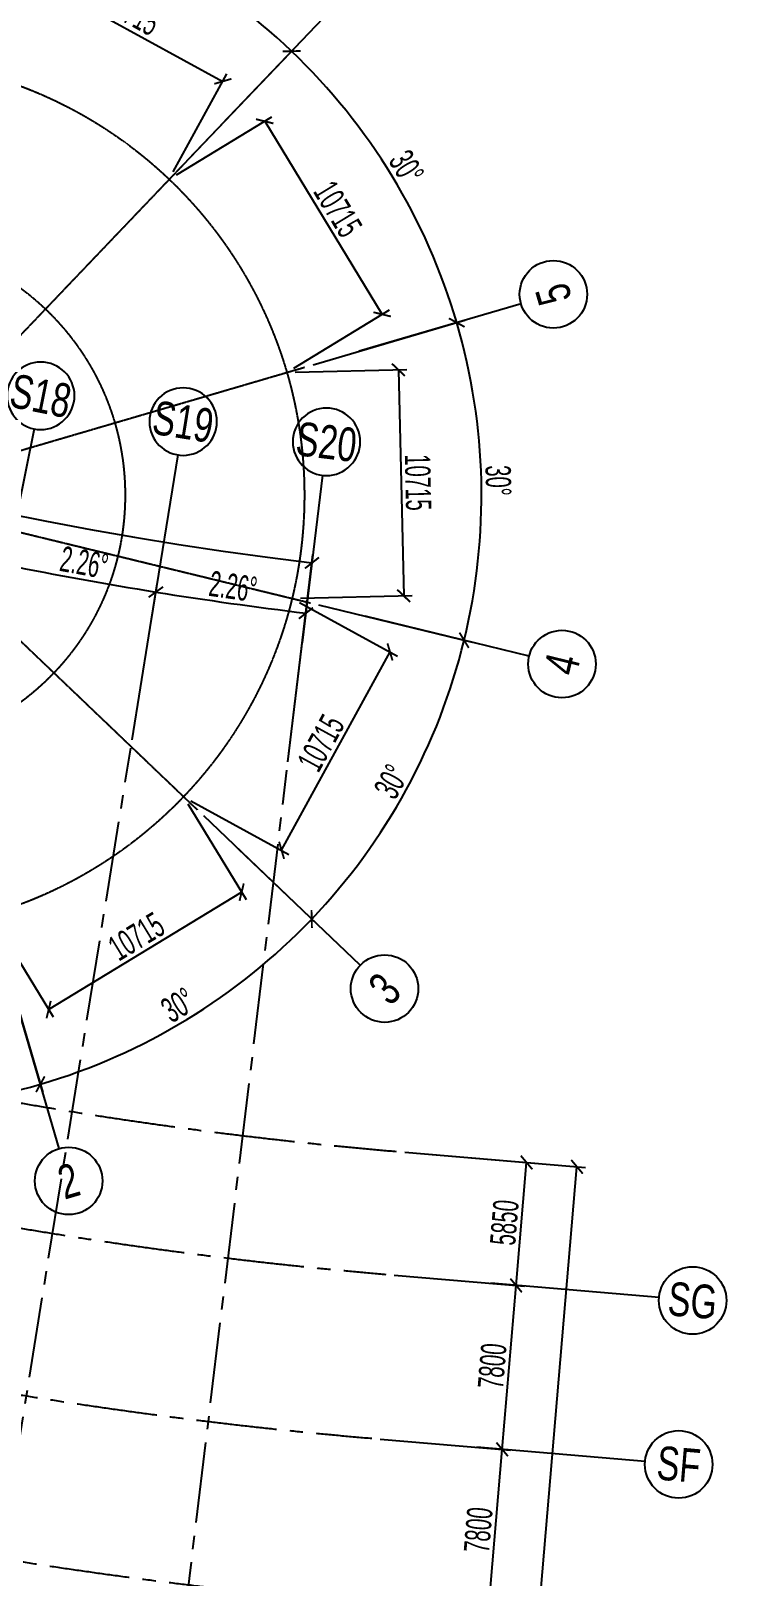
# Model space of a CAD drawing. Extents: x -668578 to 2331563, y -1202445 to 1620273.
# Drawn here: x 1404184 to 1437292, y 63750 to 137006 of the extents above; entities that cross this region are included whole.
import ezdxf
from ezdxf.enums import TextEntityAlignment as Align

# ---------------------------------------------------------------- set-up
doc = ezdxf.new("R2010")
doc.units = 0
doc.linetypes.add('CENTER2', pattern=[28.575, 19.05, -3.175, 3.175, -3.175])
doc.linetypes.add('DOTE', pattern=[2.42, 2, -0.2, 0.02, -0.2])
doc.layers.get('0').update_dxf_attribs({"color": 8})
doc.layers.get('Defpoints').update_dxf_attribs({"color": 8})
for name, color, linetype in [('#标注', 8, 'Continuous'), ('#轴线', 8, 'CENTER2'), ('C-AXIS', 8, 'DOTE')]:
    doc.layers.add(name, color=color, linetype=linetype)
doc.styles.add('JHZX', font='jrs.shx', dxfattribs={"width": 0.6, "bigfont": 'jhz.shx'})
doc.dimstyles.new('JZBZ-400', dxfattribs={"dimscale": 400, "dimtxt": 3, "dimasz": 1.5, "dimexe": 1, "dimexo": 1, "dimgap": 0.5, "dimtad": 1, "dimdec": 0, "dimdsep": 46, "dimtxsty": 'JHZX', "dimblk1": 'ARCHTICK', "dimblk2": 'ARCHTICK', "dimsah": 1, "dimcen": 0, "dimclrd": 1, "dimclre": 1, "dimclrt": 2, "dimazin": 2, "dimtfac": 1, "dimtdec": 0, "dimtix": 1, "dimtmove": 0, "dimatfit": 3, "dimfxl": 0, "dimtolj": 1, "dimlwd": -1, "dimlwe": -1, "dimarcsym": 0})

# ---------------------------------------------------------------- blocks, each defined once
blk = doc.blocks.new('_ARCHTICK')
at = {"color": 0, "linetype": 'ByBlock', "const_width": 0.15}
blk.add_lwpolyline([(-0.5, -0.5), (0.5, 0.5)], dxfattribs=at)
blk = doc.blocks.new('*D2918')
at = {"layer": '#标注', "ltscale": 300, "transparency": 16777216}
for p, q in [((52517, 44290), (60086, 50671)), ((174425, -21557), (175612, -11729))]:
    blk.add_line(p, q, dxfattribs=at)
blk.add_arc((197092, 166179), 179600, 220.13382, 263.11563, dxfattribs=at)
at = {"layer": 'Defpoints', "color": 0, "ltscale": 300, "transparency": 16777216}
for p in [(197092, 166179), (52212, 44032), (92699, 20035), (174378, -21955)]:
    blk.add_point(p, dxfattribs=at)
at = {"layer": '#标注', "ltscale": 300, "transparency": 16777216, "xscale": 600, "yscale": 600, "zscale": 600}
for p, rotation in [((59781, 50414), 130.1338192809486), ((175564, -12126), 353.1156299250185)]:
    blk.add_blockref('_ARCHTICK', p, dxfattribs=dict(at, rotation=rotation))
at = {"layer": '#标注', "ltscale": 300, "transparency": 16777216, "insert": (112118, 8861), "char_height": 1200, "attachment_point": 5, "rotation": 331.62472, "style": 'JHZX'}
blk.add_mtext('\\A1;42.98°', dxfattribs=at)
blk = doc.blocks.new('*D2937')
at = {"layer": '#标注', "ltscale": 300, "transparency": 16777216}
for p, q in [((159687, -19184), (161170, -11833)), ((167033, -20516), (168225, -13112))]:
    blk.add_line(p, q, dxfattribs=at)
blk.add_arc((197092, 166179), 182000, 258.59123, 260.85343, dxfattribs=at)
at = {"layer": 'Defpoints', "color": 0, "ltscale": 300, "transparency": 16777216}
for p in [(197092, 166179), (163442, -12683), (159608, -19576), (166969, -20911)]:
    blk.add_point(p, dxfattribs=at)
at = {"layer": '#标注', "ltscale": 300, "transparency": 16777216, "xscale": 600, "yscale": 600, "zscale": 600}
for p, rotation in [((161091, -12225), 168.5912288879845), ((168161, -13507), 350.8534291851971)]:
    blk.add_blockref('_ARCHTICK', p, dxfattribs=dict(at, rotation=rotation))
at = {"layer": '#标注', "ltscale": 300, "transparency": 16777216, "insert": (164763, -12113), "char_height": 1200, "attachment_point": 5, "rotation": 349.72233, "style": 'JHZX'}
blk.add_mtext('\\A1;2.26°', dxfattribs=at)
blk = doc.blocks.new('*D2938')
at = {"layer": '#标注', "ltscale": 300, "transparency": 16777216}
for p, q in [((167033, -20516), (168225, -13112)), ((174425, -21557), (175324, -14111))]:
    blk.add_line(p, q, dxfattribs=at)
blk.add_arc((197092, 166179), 182000, 260.85343, 263.11563, dxfattribs=at)
at = {"layer": 'Defpoints', "color": 0, "ltscale": 300, "transparency": 16777216}
for p in [(197092, 166179), (170529, -13872), (166969, -20911), (174378, -21955)]:
    blk.add_point(p, dxfattribs=at)
at = {"layer": '#标注', "ltscale": 300, "transparency": 16777216, "xscale": 600, "yscale": 600, "zscale": 600}
for p, rotation in [((168161, -13507), 170.8534291851998), ((175277, -14509), 353.115629925021)]:
    blk.add_blockref('_ARCHTICK', p, dxfattribs=dict(at, rotation=rotation))
at = {"layer": '#标注', "ltscale": 300, "transparency": 16777216, "insert": (171826, -13251), "char_height": 1200, "attachment_point": 5, "rotation": 351.98453, "style": 'JHZX'}
blk.add_mtext('\\A1;2.26°', dxfattribs=at)
blk = doc.blocks.new('*D2939')
at = {"layer": '#标注', "ltscale": 300, "transparency": 16777216}
for p, q in [((-1773, -1481), (-9342, -7863)), ((165914, -92056), (164727, -101884))]:
    blk.add_line(p, q, dxfattribs=at)
blk.add_arc((197092, 166179), 269610, 220.13382, 263.11563, dxfattribs=at)
at = {"layer": 'Defpoints', "color": 0, "ltscale": 300, "transparency": 16777216}
for p in [(197092, 166179), (-1467, -1224), (40380, -53208), (165962, -91659)]:
    blk.add_point(p, dxfattribs=at)
at = {"layer": '#标注', "ltscale": 300, "transparency": 16777216, "xscale": 600, "yscale": 600, "zscale": 600}
for p, rotation in [((-9036, -7605), 130.1338192809485), ((164775, -101487), 353.1156299250187)]:
    blk.add_blockref('_ARCHTICK', p, dxfattribs=dict(at, rotation=rotation))
at = {"layer": '#标注', "ltscale": 300, "transparency": 16777216, "insert": (69342, -70334), "char_height": 1200, "attachment_point": 5, "rotation": 331.62472, "style": 'JHZX'}
blk.add_mtext('\\A1;42.98°', dxfattribs=at)
blk = doc.blocks.new('*D2975')
at = {"layer": '#标注', "ltscale": 300, "transparency": 16777216}
for p, q in [((179960, -40061), (188529, -40789)), ((183823, -91423), (188130, -40755)), ((175652, -90728), (184221, -91457))]:
    blk.add_line(p, q, dxfattribs=at)
at = {"layer": 'Defpoints', "color": 0, "ltscale": 300, "transparency": 16777216}
for p in [(179561, -40027), (188130, -40755), (175254, -90694)]:
    blk.add_point(p, dxfattribs=at)
at = {"layer": '#标注', "ltscale": 300, "transparency": 16777216, "xscale": 600, "yscale": 600, "zscale": 600}
for p, rotation in [((188130, -40755), 85.14058418481615), ((183823, -91423), 265.1405841848161)]:
    blk.add_blockref('_ARCHTICK', p, dxfattribs=dict(at, rotation=rotation))
at = {"layer": '#标注', "ltscale": 300, "transparency": 16777216, "insert": (185179, -66021), "char_height": 1200, "attachment_point": 5, "rotation": 85.14058, "style": 'JHZX'}
blk.add_mtext('\\A1;50850', dxfattribs=at)
blk = doc.blocks.new('*D2955')
at = {"layer": '#标注', "ltscale": 300, "transparency": 16777216}
for p, q in [((178803, -53662), (184981, -54187)), ((183922, -61925), (184583, -54153)), ((178143, -61434), (184320, -61959))]:
    blk.add_line(p, q, dxfattribs=at)
at = {"layer": 'Defpoints', "color": 0, "ltscale": 300, "transparency": 16777216}
for p in [(178405, -53628), (184583, -54153), (177744, -61400)]:
    blk.add_point(p, dxfattribs=at)
at = {"layer": '#标注', "ltscale": 300, "transparency": 16777216, "xscale": 600, "yscale": 600, "zscale": 600}
for p, rotation in [((184583, -54153), 85.14058418481656), ((183922, -61925), 265.1405841848165)]:
    blk.add_blockref('_ARCHTICK', p, dxfattribs=dict(at, rotation=rotation))
at = {"layer": '#标注', "ltscale": 300, "transparency": 16777216, "insert": (183455, -57971), "char_height": 1200, "attachment_point": 5, "rotation": 85.14058, "style": 'JHZX'}
blk.add_mtext('\\A1;7800', dxfattribs=at)
blk = doc.blocks.new('*D2956')
at = {"layer": '#标注', "ltscale": 300, "transparency": 16777216}
for p, q in [((179464, -45890), (185642, -46415)), ((184583, -54153), (185243, -46381)), ((178803, -53662), (184981, -54187))]:
    blk.add_line(p, q, dxfattribs=at)
at = {"layer": 'Defpoints', "color": 0, "ltscale": 300, "transparency": 16777216}
for p in [(179066, -45856), (185243, -46381), (178405, -53628)]:
    blk.add_point(p, dxfattribs=at)
at = {"layer": '#标注', "ltscale": 300, "transparency": 16777216, "xscale": 600, "yscale": 600, "zscale": 600}
for p, rotation in [((185243, -46381), 85.14058418481542), ((184583, -54153), 265.1405841848155)]:
    blk.add_blockref('_ARCHTICK', p, dxfattribs=dict(at, rotation=rotation))
at = {"layer": '#标注', "ltscale": 300, "transparency": 16777216, "insert": (184116, -50199), "char_height": 1200, "attachment_point": 5, "rotation": 85.14058, "style": 'JHZX'}
blk.add_mtext('\\A1;7800', dxfattribs=at)
blk = doc.blocks.new('*D2957')
at = {"layer": '#标注', "ltscale": 300, "transparency": 16777216}
for p, q in [((179960, -40061), (186137, -40586)), ((185243, -46381), (185739, -40552)), ((179464, -45890), (185642, -46415))]:
    blk.add_line(p, q, dxfattribs=at)
at = {"layer": 'Defpoints', "color": 0, "ltscale": 300, "transparency": 16777216}
for p in [(179561, -40027), (185739, -40552), (179066, -45856)]:
    blk.add_point(p, dxfattribs=at)
at = {"layer": '#标注', "ltscale": 300, "transparency": 16777216, "xscale": 600, "yscale": 600, "zscale": 600}
for p, rotation in [((185739, -40552), 85.14058418481733), ((185243, -46381), 265.1405841848173)]:
    blk.add_blockref('_ARCHTICK', p, dxfattribs=dict(at, rotation=rotation))
at = {"layer": '#标注', "ltscale": 300, "transparency": 16777216, "insert": (184694, -43399), "char_height": 1200, "attachment_point": 5, "rotation": 85.14058, "style": 'JHZX'}
blk.add_mtext('\\A1;5850', dxfattribs=at)
blk = doc.blocks.new('*U2924')
at = {"linetype": 'ByBlock'}
blk.add_line((0, -20), (0, 0), dxfattribs=at)
blk.add_circle((0, -24), 4, dxfattribs=at)
at = {"color": 253, "linetype": 'ByBlock', "style": 'JHZX', "width": 0.75}
blk.add_attdef('AXES', text='', height=4, dxfattribs=at).set_placement((0, -24), align=Align.MIDDLE_CENTER)
blk = doc.blocks.new('*U2976')
at = {"linetype": 'ByBlock'}
blk.add_line((20, 0), (0, 0), dxfattribs=at)
blk.add_circle((24, 0), 4, dxfattribs=at)
at = {"color": 253, "linetype": 'ByBlock', "style": 'JHZX', "width": 0.75}
blk.add_attdef('AXES', text='', height=4, dxfattribs=at).set_placement((24, 0), align=Align.MIDDLE_CENTER)
blk = doc.blocks.new('*D2977')
at = {"layer": '#标注', "ltscale": 300, "transparency": 16777216}
for p, q in [((160688, -30028), (162797, -37226)), ((149303, -30292), (147530, -37580))]:
    blk.add_line(p, q, dxfattribs=at)
blk.add_arc((154503, -8916), 29100, 256.32903, 286.32903, dxfattribs=at)
at = {"layer": 'Defpoints', "color": 0, "ltscale": 300, "transparency": 16777216}
for p in [(154503, -8916), (149398, -29904), (160576, -29644), (152639, -37956)]:
    blk.add_point(p, dxfattribs=at)
at = {"layer": '#标注', "ltscale": 300, "transparency": 16777216, "xscale": 600, "yscale": 600, "zscale": 600}
for p, rotation in [((162684, -36842), 16.32902802312792), ((147625, -37191), 166.3290280231299)]:
    blk.add_blockref('_ARCHTICK', p, dxfattribs=dict(at, rotation=rotation))
at = {"layer": '#标注', "ltscale": 300, "transparency": 16777216, "insert": (155159, -37208), "char_height": 1200, "attachment_point": 5, "rotation": 1.32903, "style": 'JHZX'}
blk.add_mtext('\\A1;30°', dxfattribs=at)
blk = doc.blocks.new('*D2978')
at = {"layer": '#标注', "ltscale": 300, "transparency": 16777216}
for p, q in [((170416, -24107), (175840, -29286)), ((160688, -30028), (162797, -37226))]:
    blk.add_line(p, q, dxfattribs=at)
blk.add_arc((154503, -8916), 29100, 286.32903, 316.32903, dxfattribs=at)
at = {"layer": 'Defpoints', "color": 0, "ltscale": 300, "transparency": 16777216}
for p in [(154503, -8916), (170126, -23831), (160576, -29644), (167409, -34997)]:
    blk.add_point(p, dxfattribs=at)
at = {"layer": '#标注', "ltscale": 300, "transparency": 16777216, "xscale": 600, "yscale": 600, "zscale": 600}
for p, rotation in [((175551, -29010), 46.32902802312653), ((162684, -36842), 196.3290280231278)]:
    blk.add_blockref('_ARCHTICK', p, dxfattribs=dict(at, rotation=rotation))
at = {"layer": '#标注', "ltscale": 300, "transparency": 16777216, "insert": (169217, -33089), "char_height": 1200, "attachment_point": 5, "rotation": 31.32903, "style": 'JHZX'}
blk.add_mtext('\\A1;30°', dxfattribs=at)
blk = doc.blocks.new('*D2942')
at = {"layer": '#标注', "ltscale": 300, "transparency": 16777216}
for p, q in [((175879, -14115), (183167, -15888)), ((170416, -24107), (175840, -29286))]:
    blk.add_line(p, q, dxfattribs=at)
blk.add_arc((154503, -8916), 29100, 316.32903, 346.32903, dxfattribs=at)
at = {"layer": 'Defpoints', "color": 0, "ltscale": 300, "transparency": 16777216}
for p in [(154503, -8916), (175491, -14021), (170126, -23831), (178721, -25049)]:
    blk.add_point(p, dxfattribs=at)
at = {"layer": '#标注', "ltscale": 300, "transparency": 16777216, "xscale": 600, "yscale": 600, "zscale": 600}
for p, rotation in [((182778, -15793), 76.3290280231253), ((175551, -29010), 226.3290280231266)]:
    blk.add_blockref('_ARCHTICK', p, dxfattribs=dict(at, rotation=rotation))
at = {"layer": '#标注', "ltscale": 300, "transparency": 16777216, "insert": (179333, -22493), "char_height": 1200, "attachment_point": 5, "rotation": 61.32903, "style": 'JHZX'}
blk.add_mtext('\\A1;30°', dxfattribs=at)
blk = doc.blocks.new('*D2943')
at = {"layer": '#标注', "ltscale": 300, "transparency": 16777216}
for p, q in [((175615, -2730), (182813, -622)), ((175879, -14115), (183167, -15888))]:
    blk.add_line(p, q, dxfattribs=at)
blk.add_arc((154503, -8916), 29100, 346.32903, 16.32903, dxfattribs=at)
at = {"layer": 'Defpoints', "color": 0, "ltscale": 300, "transparency": 16777216}
for p in [(175231, -2843), (154503, -8916), (183543, -10779), (175491, -14021)]:
    blk.add_point(p, dxfattribs=at)
at = {"layer": '#标注', "ltscale": 300, "transparency": 16777216, "xscale": 600, "yscale": 600, "zscale": 600}
for p, rotation in [((182429, -734), 106.3290280231238), ((182778, -15793), 256.3290280231252)]:
    blk.add_blockref('_ARCHTICK', p, dxfattribs=dict(at, rotation=rotation))
at = {"layer": '#标注', "ltscale": 300, "transparency": 16777216, "insert": (184395, -8222), "char_height": 1200, "attachment_point": 5, "rotation": 271.32903, "style": 'JHZX'}
blk.add_mtext('\\A1;30°', dxfattribs=at)
blk = doc.blocks.new('*D2944')
at = {"layer": '#标注', "ltscale": 300, "transparency": 16777216}
for p, q in [((169694, 6997), (174873, 12422)), ((175615, -2730), (182813, -622))]:
    blk.add_line(p, q, dxfattribs=at)
blk.add_arc((154503, -8916), 29100, 16.32903, 46.32903, dxfattribs=at)
at = {"layer": 'Defpoints', "color": 0, "ltscale": 300, "transparency": 16777216}
for p in [(169418, 6708), (180584, 3991), (175231, -2843), (154503, -8916)]:
    blk.add_point(p, dxfattribs=at)
at = {"layer": '#标注', "ltscale": 300, "transparency": 16777216, "xscale": 600, "yscale": 600, "zscale": 600}
for p, rotation in [((174597, 12133), 136.3290280231255), ((182429, -734), 286.3290280231241)]:
    blk.add_blockref('_ARCHTICK', p, dxfattribs=dict(at, rotation=rotation))
at = {"layer": '#标注', "ltscale": 300, "transparency": 16777216, "insert": (180043, 6631), "char_height": 1200, "attachment_point": 5, "rotation": 301.32903, "style": 'JHZX'}
blk.add_mtext('\\A1;30°', dxfattribs=at)
blk = doc.blocks.new('*D2945')
at = {"layer": '#标注', "ltscale": 300, "transparency": 16777216}
for p, q in [((159702, 12461), (161475, 19749)), ((169694, 6997), (174873, 12422))]:
    blk.add_line(p, q, dxfattribs=at)
blk.add_arc((154503, -8916), 29100, 46.32903, 76.32903, dxfattribs=at)
at = {"layer": 'Defpoints', "color": 0, "ltscale": 300, "transparency": 16777216}
for p in [(170636, 15302), (159608, 12072), (169418, 6708), (154503, -8916)]:
    blk.add_point(p, dxfattribs=at)
at = {"layer": '#标注', "ltscale": 300, "transparency": 16777216, "xscale": 600, "yscale": 600, "zscale": 600}
for p, rotation in [((161380, 19360), 166.3290280231338), ((174597, 12133), 316.3290280231257)]:
    blk.add_blockref('_ARCHTICK', p, dxfattribs=dict(at, rotation=rotation))
at = {"layer": '#标注', "ltscale": 300, "transparency": 16777216, "insert": (168848, 17318), "char_height": 1200, "attachment_point": 5, "rotation": 331.32903, "style": 'JHZX'}
blk.add_mtext('\\A1;30°', dxfattribs=at)
blk = doc.blocks.new('*D2989')
at = {"layer": '#标注', "ltscale": 300, "transparency": 16777216}
for p, q in [((169683, -23551), (172437, -28076)), ((163077, -33305), (172229, -27734)), ((160530, -29122), (163285, -33647))]:
    blk.add_line(p, q, dxfattribs=at)
at = {"layer": 'Defpoints', "color": 0, "ltscale": 300, "transparency": 16777216}
for p in [(169475, -23209), (172229, -27734), (160322, -28781)]:
    blk.add_point(p, dxfattribs=at)
at = {"layer": '#标注', "ltscale": 300, "transparency": 16777216, "xscale": 600, "yscale": 600, "zscale": 600}
for p, rotation in [((172229, -27734), 31.32902802313587), ((163077, -33305), 211.3290280231358)]:
    blk.add_blockref('_ARCHTICK', p, dxfattribs=dict(at, rotation=rotation))
at = {"layer": '#标注', "ltscale": 300, "transparency": 16777216, "insert": (167237, -29836), "char_height": 1200, "attachment_point": 5, "rotation": 31.32903, "style": 'JHZX'}
blk.add_mtext('\\A1;10715', dxfattribs=at)
blk = doc.blocks.new('*D2992')
at = {"layer": '#标注', "ltscale": 300, "transparency": 16777216}
for p, q in [((159587, 11549), (162128, 16196)), ((161936, 15845), (171338, 10705)), ((168988, 6408), (171530, 11055))]:
    blk.add_line(p, q, dxfattribs=at)
at = {"layer": 'Defpoints', "color": 0, "ltscale": 300, "transparency": 16777216}
for p in [(159395, 11198), (171338, 10705), (168796, 6057)]:
    blk.add_point(p, dxfattribs=at)
at = {"layer": '#标注', "ltscale": 300, "transparency": 16777216, "xscale": 600, "yscale": 600, "zscale": 600}
for p, rotation in [((161936, 15845), 151.3290280231367), ((171338, 10705), 331.3290280231367)]:
    blk.add_blockref('_ARCHTICK', p, dxfattribs=dict(at, rotation=rotation))
at = {"layer": '#标注', "ltscale": 300, "transparency": 16777216, "insert": (167021, 13977), "char_height": 1200, "attachment_point": 5, "rotation": 331.32903, "style": 'JHZX'}
blk.add_mtext('\\A1;10715', dxfattribs=at)
blk = doc.blocks.new('*D2979')
at = {"layer": '#标注', "ltscale": 300, "transparency": 16777216}
for p, q in [((169138, 6265), (173663, 9019)), ((173321, 8811), (178892, -342)), ((174709, -2888), (179234, -134))]:
    blk.add_line(p, q, dxfattribs=at)
at = {"layer": 'Defpoints', "color": 0, "ltscale": 300, "transparency": 16777216}
for p in [(168796, 6057), (178892, -342), (174368, -3096)]:
    blk.add_point(p, dxfattribs=at)
at = {"layer": '#标注', "ltscale": 300, "transparency": 16777216, "xscale": 600, "yscale": 600, "zscale": 600}
for p, rotation in [((173321, 8811), 121.3290280231698), ((178892, -342), 301.3290280231699)]:
    blk.add_blockref('_ARCHTICK', p, dxfattribs=dict(at, rotation=rotation))
at = {"layer": '#标注', "ltscale": 300, "transparency": 16777216, "insert": (176790, 4651), "char_height": 1200, "attachment_point": 5, "rotation": 301.32903, "style": 'JHZX'}
blk.add_mtext('\\A1;10715', dxfattribs=at)
blk = doc.blocks.new('*D2980')
at = {"layer": '#标注', "ltscale": 300, "transparency": 16777216}
for p, q in [((174967, -14000), (179615, -16541)), ((174123, -25751), (179264, -16349)), ((169826, -23401), (174474, -25942))]:
    blk.add_line(p, q, dxfattribs=at)
at = {"layer": 'Defpoints', "color": 0, "ltscale": 300, "transparency": 16777216}
for p in [(174616, -13808), (179264, -16349), (169475, -23209)]:
    blk.add_point(p, dxfattribs=at)
at = {"layer": '#标注', "ltscale": 300, "transparency": 16777216, "xscale": 600, "yscale": 600, "zscale": 600}
for p, rotation in [((179264, -16349), 61.32902802313133), ((174123, -25751), 241.3290280231313)]:
    blk.add_blockref('_ARCHTICK', p, dxfattribs=dict(at, rotation=rotation))
at = {"layer": '#标注', "ltscale": 300, "transparency": 16777216, "insert": (175991, -20666), "char_height": 1200, "attachment_point": 5, "rotation": 61.32903, "style": 'JHZX'}
blk.add_mtext('\\A1;10715', dxfattribs=at)
blk = doc.blocks.new('*D2981')
at = {"layer": '#标注', "ltscale": 300, "transparency": 16777216}
for p, q in [((174768, -3086), (180063, -2964)), ((179663, -2973), (179912, -13685)), ((175016, -13799), (180312, -13676))]:
    blk.add_line(p, q, dxfattribs=at)
at = {"layer": 'Defpoints', "color": 0, "ltscale": 300, "transparency": 16777216}
for p in [(174368, -3096), (174616, -13808), (179912, -13685)]:
    blk.add_point(p, dxfattribs=at)
at = {"layer": '#标注', "ltscale": 300, "transparency": 16777216, "xscale": 600, "yscale": 600, "zscale": 600}
for p, rotation in [((179663, -2973), 91.3290280230972), ((179912, -13685), 271.3290280230972)]:
    blk.add_blockref('_ARCHTICK', p, dxfattribs=dict(at, rotation=rotation))
at = {"layer": '#标注', "ltscale": 300, "transparency": 16777216, "insert": (180587, -8310), "char_height": 1200, "attachment_point": 5, "rotation": 271.32903, "style": 'JHZX'}
blk.add_mtext('\\A1;10715', dxfattribs=at)
blk = doc.blocks.new('DSGDFG')
at = {"layer": '#标注', "ltscale": 300}
blk.add_line((169141.6, 6418.8), (175408.5, 12983.4), dxfattribs=at)
blk.add_arc((197092.2, 166179.2), 257800, 220.136073, 263.11563, dxfattribs=at)
at = {"layer": '#轴线', "ltscale": 200}
for p, q in [((155809.7, -90221), (166969.1, -20911.3)), ((165961.8, -91657.8), (174377.5, -21954.5))]:
    blk.add_line(p, q, dxfattribs=at)
for radius in [206950, 212800, 220600, 228400, 236200, 244000, 251800, 257800]:
    blk.add_arc((197092.2, 166179.2), radius, 218.438892, 265.140584, dxfattribs=at)
at = {"layer": 'C-AXIS', "ltscale": 2}
for p, q in [((169417.8, 6708.1), (156574.2, -6745.6)), ((157381.6, -8072.1), (175231.3, -2842.7)), ((157417.6, -9624.6), (175490.7, -14020.6)), ((156672.6, -10987.1), (170126.3, -23830.7))]:
    blk.add_line(p, q, dxfattribs=at)
for radius in [20700, 12200]:
    blk.add_circle((154502.6, -8915.6), radius, dxfattribs=at)
at = {"layer": '#标注', "linetype": 'ByBlock'}
for p, xscale, yscale, rotation, values in [((171265.4, 8643.5), 400.0000000000003, 400.0000000000003, 136.3288078296103, {'AXES': '6'}), ((177799.1, -2090.4), 399.9999999999999, 399.9999999999999, 106.3288078296103, {'AXES': '5'}), ((178090.6, -14653), 400, 400, 76.32880782961021, {'AXES': '4'}), ((172061.7, -25678.3), 400, 400, 46.32880782961031, {'AXES': '3'}), ((161327.8, -32212), 400, 400, 16.32880782961037, {'AXES': '2'})]:
    blk.add_blockref('*U2924', p, dxfattribs=dict(at, xscale=xscale, yscale=yscale, rotation=rotation)).add_auto_attribs(values)
ref = blk.add_blockref('*U2924', (160804.6, -13612.1), dxfattribs=dict(at, xscale=-400.0000000000001, yscale=400.0000000000001, rotation=168.5892024792371))
ref.add_attrib('AXES', 'S18', dxfattribs={"layer": '0', "color": 253, "linetype": 'ByBlock', "height": 1600, "rotation": 348.589202, "style": 'JHZX', "width": 0.75}).set_placement((162703.9, -4201.8), align=Align.MIDDLE_CENTER)
ref = blk.add_blockref('*U2924', (167929.4, -14904.3), dxfattribs=dict(at, xscale=-399.9999999999993, yscale=399.9999999999993, rotation=170.8512844092614))
ref.add_attrib('AXES', 'S19', dxfattribs={"layer": '0', "color": 253, "linetype": 'ByBlock', "height": 1600, "rotation": 350.851284, "style": 'JHZX', "width": 0.75}).set_placement((169455.8, -5426.4), align=Align.MIDDLE_CENTER)
ref = blk.add_blockref('*U2924', (175099.6, -15914.2), dxfattribs=dict(at, xscale=-400.0000000000006, yscale=400.0000000000006, rotation=173.1133663392856))
ref.add_attrib('AXES', 'S20', dxfattribs={"layer": '0', "color": 253, "linetype": 'ByBlock', "height": 1600, "rotation": 353.113366, "style": 'JHZX', "width": 0.75}).set_placement((176250.7, -6383.5), align=Align.MIDDLE_CENTER)
at = {"layer": '#标注', "xscale": 400, "yscale": 400, "rotation": 355.140584184863}
for p, values in [((184047.6, -46279.5), {'AXES': 'SG'}), ((183386.9, -54051.4), {'AXES': 'SF'})]:
    blk.add_blockref('*U2976', p, dxfattribs=at).add_auto_attribs(values)
at = {"layer": '#标注', "ltscale": 300}
for base, center, p1, p2, picture, middle in [((40379.7, -53208.3), (197092.1, 166179.2), (-1467, -1223.5), (165961.7, -91658.5), '*D2939', (69341.6, -70334.5)), ((92698.6, 20034.9), (197092.1, 166179.2), (52211.6, 44032.2), (174377.5, -21954.5), '*D2918', (112118.4, 8861.3)), ((163442.2, -12683), (197092.1, 166179.2), (159607.6, -19576.5), (166969.1, -20911.3), '*D2937', (164762.7, -12113.4)), ((170528.6, -13871.9), (197092.1, 166179.2), (166969.1, -20911.3), (174377.5, -21954.5), '*D2938', (171825.5, -13250.6)), ((170636.3, 15302.5), (154502.6, -8915.6), (169417.8, 6708.1), (159607.7, 12072.5), '*D2945', (168848, 17318.4)), ((180583.8, 3991), (154502.6, -8915.6), (175231.3, -2842.7), (169417.8, 6708.1), '*D2944', (180043.1, 6631)), ((183542.9, -10778.7), (154502.6, -8915.6), (175490.7, -14020.6), (175231.3, -2842.7), '*D2943', (184394.6, -8222.1)), ((152639.4, -37955.9), (154502.6, -8915.6), (149397.5, -29903.6), (160575.5, -29644.3), '*D2977', (155159, -37207.9)), ((167409.2, -34996.8), (154502.6, -8915.6), (160575.5, -29644.3), (170126.3, -23830.7), '*D2978', (169217.3, -33089.3)), ((178720.7, -25049.3), (154502.6, -8915.6), (170126.3, -23830.7), (175490.7, -14020.6), '*D2942', (179332.7, -22493.3))]:
    dim = blk.add_angular_dim_3p(base=base, center=center, p1=p1, p2=p2, dimstyle='JZBZ-400', override={"dimclrd": 256, "dimclre": 256, "dimclrt": 256}, dxfattribs=at)
    dim.commit()
    dim.dimension.update_dxf_attribs({"geometry": picture, "text_midpoint": middle})
for p1, p2, distance, picture, middle in [((159395, 11198), (168796.3, 6057.1), 5296.9, '*D2992', (167020.8, 13976.9)), ((168796.3, 6057.1), (174367.6, -3095.7), 5296.9, '*D2979', (176789.9, 4650.8)), ((174367.6, -3095.7), (174616.2, -13807.9), 5296.9, '*D2981', (180587.2, -8310.4)), ((169475.3, -23209.2), (174616.2, -13807.9), -5296.9, '*D2980', (175991.3, -20666.1)), ((160322.5, -28780.6), (169475.3, -23209.2), -5296.9, '*D2989', (167237.1, -29836.1)), ((175253.6, -90694.2), (179561.2, -40026.9), -8600, '*D2975', (185179.4, -66021.3)), ((179065.6, -45855.9), (179561.2, -40026.9), -6200, '*D2957', (184694, -43398.9)), ((178404.9, -53627.9), (179065.6, -45855.9), -6200, '*D2956', (184115.8, -50199.3)), ((177744.1, -61399.8), (178404.9, -53627.9), -6200, '*D2955', (183455.1, -57971.3))]:
    dim = blk.add_aligned_dim(p1=p1, p2=p2, distance=distance, dimstyle='JZBZ-400', override={"dimclrd": 256, "dimclre": 256, "dimclrt": 256}, dxfattribs=at)
    dim.commit()
    dim.dimension.update_dxf_attribs({"geometry": picture, "text_midpoint": middle})

msp = doc.modelspace()

# ---------------------------------------------------------------- block references
at = {"layer": '#标注'}
msp.add_blockref('DSGDFG', (1241948.9, 123910), dxfattribs=at)

doc.saveas('drawing.dxf')
